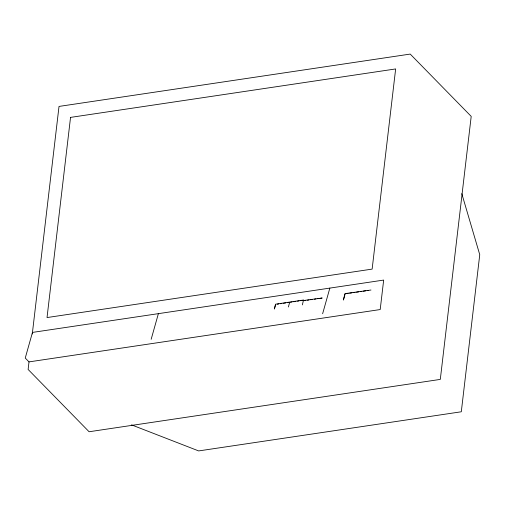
<?xml version="1.0" encoding="UTF-8"?>
<svg xmlns="http://www.w3.org/2000/svg" width="505" height="505" viewBox="0 0 505 505"><rect width="100%" height="100%" fill="white"/><g stroke="black" fill="none" stroke-linecap="round" stroke-linejoin="round"><path stroke-width="0.76" d="M29.006 361.889L380.202 309.552L383.667 280.079L32.465 332.416L25.25 358.058L29.006 361.889L28.116 369.445L89.101 431.75L440.303 379.406L471.203 116.384L410.218 54.079L59.016 106.422L32.282 333.969M151.165 339.291L158.387 313.655M274.562 308.404L275.49 305.096M322.626 313.744L329.847 288.102M345.136 293.872L343.4 300.039L344.978 293.626L370.967 290.022M303.53 300.014L275.522 304.193L274.373 309.066M346.651 293.645L348.172 293.418M349.694 293.19L351.972 292.849M353.494 292.622L355.009 292.395M356.53 292.174L358.809 291.833M360.33 291.606L361.851 291.379M363.366 291.151L365.645 290.811M367.167 290.59L368.688 290.362M277.232 304.206L278.792 303.972M280.344 303.739L281.904 303.511M283.457 303.278L285.792 302.931M287.345 302.697L288.904 302.463M290.457 302.236L292.016 302.003M293.569 301.769L295.905 301.422M297.464 301.188L299.017 300.961M300.576 300.727L303.688 300.26M304.313 300.671L305.866 300.443M307.419 300.21L308.972 299.976M310.524 299.749L312.077 299.515M314.407 299.168L315.96 298.935M317.512 298.707L319.065 298.474M320.618 298.24L322.171 298.013L303.385 300.538L302.381 304.887M131.508 424.856L198.661 450.921L461.299 411.777L479.75 254.69L461.785 193.623M289.681 302.35L288.38 306.977M70.542 117.394L47.028 317.557L372.135 269.108L395.649 68.939L70.542 117.394"/></g></svg>
